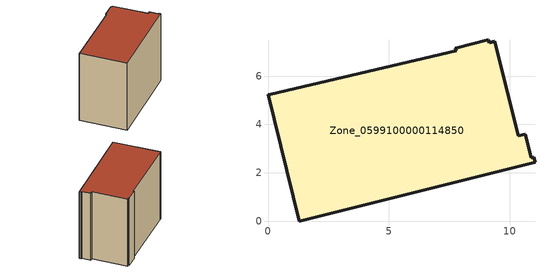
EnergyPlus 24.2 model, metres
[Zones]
Zone_0599100000114850
 floor ground (C_G): 0.12,5.25 7.79,7.06 7.76,7.16 9.12,7.49 9.16,7.39 9.38,7.44 10.36,3.52 10.65,3.59 10.89,2.61 11,2.64 11.05,2.43 1.3,0 0,5.22 z0
 wall outside (C_F): 11.05,2.43 11,2.64 10.89,2.61 10.65,3.59 10.36,3.52 9.38,7.44 9.16,7.39 9.12,7.49 7.76,7.16 7.79,7.06 0.12,5.25 0,5.22 1.3,0 11.05,2.43 z0:8.42
 roof outside (C_R): 9.38,7.44 9.16,7.39 9.12,7.49 7.76,7.16 7.79,7.06 0.12,5.25 0,5.22 1.3,0 11.05,2.43 11,2.64 10.89,2.61 10.65,3.59 10.36,3.52 z8.42
[BUILDING]
Pand.0599100000114850: North Axis=0; Terrain=City; Loads Convergence Tolerance Value=0.04; Temperature Convergence Tolerance Value=0.4; Solar Distribution=FullExterior; Maximum Number of Warmup Days=25; Minimum Number of Warmup Days=1
[Site:Location]
Rotterdam.The.Hague.AP_ZH_NLD Design_Conditions: Latitude=51.96; Longitude=4.45; Time Zone=1; Elevation=-4.5
[SITE:GROUNDTEMPERATURE:BUILDINGSURFACE]
18, 18, 18, 18, 18, 18, 18, 18, 18, 18, 18, 18
[MATERIAL] Thermal Absorptance=0.9; Solar Absorptance=0.7; Visible Absorptance=0.7
Name | Roughness | Thickness | Conductivity | Density | Specific Heat
G.TC.1975-1991 | MediumSmooth | 0.15 | 0.288461 | 540 | 1210
F.TC.1975-1991 | Rough | 0.3 | 0.230769 | 1920 | 840
R.TC.1975-1991 | MediumRough | 0.2 | 0.153846 | 1500 | 1000
[CONSTRUCTION]
C_G: G.TC.1975-1991
C_F: F.TC.1975-1991
C_R: R.TC.1975-1991
[ZONE]
Zone_0599100000114850: Type=1; Multiplier=1; Ceiling Height=Autocalculate; Volume=Autocalculate; Floor Area=autocalculate; Part of Total Floor Area=Yes
[ZONEINFILTRATION:DESIGNFLOWRATE]
Infil_Zone_0599100000114850: Zone or ZoneList or Space or SpaceList=Zone_0599100000114850; Schedule=AlwaysOn; Design Flow Rate Calculation Method=Flow/Area; Flow Rate per Floor Area=0.003; Constant Term Coefficient=1; Temperature Term Coefficient=0; Velocity Term Coefficient=0; Velocity Squared Term Coefficient=0
[HVACTEMPLATE:ZONE:IDEALLOADSAIRSYSTEM]
Zone_0599100000114850: Maximum Heating Supply Air Temperature=50; Minimum Cooling Supply Air Temperature=13; Maximum Heating Supply Air Humidity Ratio=0.0156; Minimum Cooling Supply Air Humidity Ratio=0.0077; Heating Limit=NoLimit; Cooling Limit=NoLimit; Dehumidification Control Type=ConstantSensibleHeatRatio; Cooling Sensible Heat Ratio=0.7; Dehumidification Setpoint=60; Humidification Control Type=None; Humidification Setpoint=30; Outdoor Air Method=None; Outdoor Air Flow Rate per Person=0.00944; Outdoor Air Flow Rate per Zone Floor Area=0; Outdoor Air Flow Rate per Zone=0; Demand Controlled Ventilation Type=None; Outdoor Air Economizer Type=NoEconomizer; Heat Recovery Type=None; Sensible Heat Recovery Effectiveness=0.7; Latent Heat Recovery Effectiveness=0.65
[ZONECONTROL:THERMOSTAT]
ThermostatControl_Zone_0599100000114850: Zone or ZoneList=Zone_0599100000114850; Control Type Schedule=DualSetpointControlType; Control 1=Thermostat_Zone_0599100000114850; Temperature Difference Between Cutout And Setpoint=0
[THERMOSTATSETPOINT:DUALSETPOINT]
Thermostat_Zone_0599100000114850: Heating Setpoint Temperature Schedule=HeatingSetpoint_Zone_0599100000114850; Cooling Setpoint Temperature Schedule=CoolingSetpoint_Zone_0599100000114850
[SCHEDULE:COMPACT]
HeatingSetpoint_Zone_0599100000114850: Through: 12/31, For: AllDays, Until: 24:00, 21
CoolingSetpoint_Zone_0599100000114850: Through: 12/31, For: AllDays, Until: 24:00, 24
DualSetpointControlType: Through: 12/31, For: AllDays, Until: 24:00, 4
AlwaysOn: Through: 12/31, For: AllDays, Until: 24:00, 1
